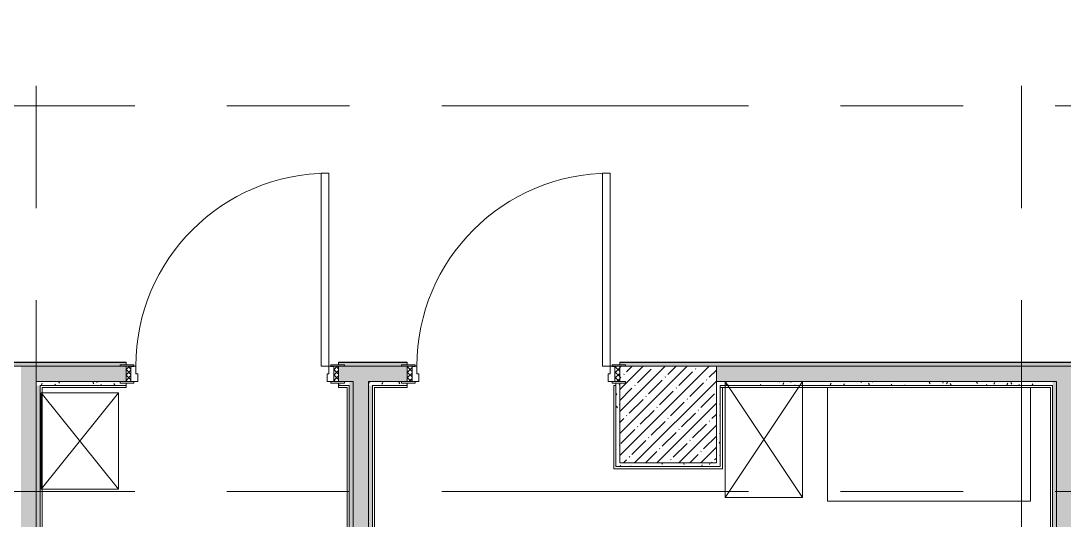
# Model space of a CAD drawing. Header units: millimetres. Extents: x 35147 to 231677, y -8553 to 29000.
# Drawn here: x 75480 to 80880, y 14852 to 17440 of the extents above; entities that cross this region are included whole.
import ezdxf

# ---------------------------------------------------------------- set-up
doc = ezdxf.new("R2010")
doc.units = ezdxf.units.MM
doc.linetypes.add('Осевая', pattern=[3175, 635, -476.25, 1587.5, -476.25])
for name, color, linetype, lineweight in [('A-DOOR', 7, 'Continuous', 9), ('A-DOOR-1', 7, 'Continuous', 13), ('A-DOOR-FRAM', 7, 'Continuous', 13), ('A-DOOR-FRAM-1', 7, 'Continuous', 9), ('A-WALL', 7, 'Continuous', 9), ('I-WALL', 7, 'Continuous', 9), ('S-COLS', 7, 'Continuous', 9), ('Оси-2', 7, 'Осевая', 9)]:
    doc.layers.add(name, color=color, linetype=linetype, lineweight=lineweight)
for name, color, linetype, lineweight, true_color in [('A-WALL-1', 7, 'Continuous', 9, 0x3c3c3c), ('A-WALL-FNSH-1', 7, 'Continuous', 9, 0x3c3c3c), ('I-FURN-1', 7, 'Continuous', 9, 0xf0f0f0)]:
    doc.layers.add(name, color=color, linetype=linetype, lineweight=lineweight, true_color=true_color)
pattern_1 = [(135, (0, 0), (-75.43415, -75.43415), [106.68, -17.78, 3.556, -17.78]), (135, (0, 75.39), (-75.43415, -75.43415), []), (50, (0, 0), (127.52922, -11.15758), [13.335, -146.685]), (355, (0, 0), (-24.66966, 133.74002), [10.668, -117.348]), (100.451, (10.63, -0.93), (102.85973, 122.58178), [11.333, -124.663]), (46.184, (0, 35.56), (189.75516, -29.43036), [20.002, -220.027]), (96.636, (15.81, 33.1), (166.1822, 173.1996), [17, -186.995]), (351.184, (0, 35.56), (166.18393, 173.19757), [16.002, -176.022]), (21, (17.78, 26.67), (106.13027, -71.58603), [13.335, -146.685]), (326, (17.78, 26.67), (43.26188, 128.93175), [10.668, -117.348]), (71.451, (26.62, 20.7), (149.39198, 57.34505), [11.333, -124.663]), (37.5, (0, 0), (2.162228, 59.188357), [3.353, -112.573, 3.353, -115.773, -117.792]), (37.5, (0, 0), (2.162228, 59.188357), [-235.052, 3.353, -114.44]), (7.5, (0, 0), (46.773857, 70.126152), [3.353, -64.567, 3.353, -109.906, -44.894]), (7.5, (0, 0), (46.773857, 70.126152), [-181.178, 3.353, -41.542]), (327.5, (-39.65, 0), (94.91367, -4.010093), [3.353, -41.097, 3.353, -135.331, -184.023]), (327.5, (-39.65, 0), (94.91367, -4.010093), [-183.134, 3.353, -180.67]), (317.5, (-57.43, 0), (103.69057, 17.79882), [3.353, -54.432, 3.353, -88.748, -130.683]), (317.5, (-57.43, 0), (103.69057, 17.79882), [-149.885, 3.353, -127.33])]
pattern_2 = [(135, (1751.41, 104.685), (-14.14214, -14.14214), []), (225, (1751.41, 104.685), (14.14214, -14.14214), [])]
pattern_3 = [(45, (-371.384, 104.685), (-14.1421, 14.1421), []), (135, (-371.384, 104.685), (-14.1421, -14.1421), [])]
pattern_4 = [(0, (0, 0), (121.92, 30.48), [10.058, -81.382, 10.058, -81.382, -487.68]), (0, (0, 0), (121.92, 30.48), [-182.88, 10.058, -172.822, 10.058, -81.382, -213.36]), (0, (0, 0), (121.92, 30.48), [-457.2, 10.058, -50.902, 10.058, -142.342]), (120, (45.72, 15.24), (-87.356454, 90.345817), [10.058, -81.382, 10.058, -81.382, -487.68]), (120, (45.72, 15.24), (-87.356454, 90.345817), [-182.88, 10.058, -172.822, 10.058, -81.382, -213.36]), (120, (45.72, 15.24), (-87.356454, 90.345817), [-457.2, 10.058, -50.902, 10.058, -142.342]), (240, (60.96, 76.2), (-34.563546, -120.825817), [10.058, -81.382, 10.058, -81.382, -487.68]), (240, (60.96, 76.2), (-34.563546, -120.825817), [-182.88, 10.058, -172.822, 10.058, -81.382, -213.36]), (240, (60.96, 76.2), (-34.563546, -120.825817), [-457.2, 10.058, -50.902, 10.058, -142.342])]

# ---------------------------------------------------------------- blocks, each defined once
blk = doc.blocks.new('BSC_Колонна _Прямоугольная - 500х500-V34-План размещения напольных электротехнических лючков и розеток 2 этажа в осях 12-23')
at = {"layer": 'S-COLS'}
h = blk.add_hatch(dxfattribs=at)
h.set_pattern_fill('FP_46', color=256, style=0, pattern_type=2)
h.set_pattern_definition([(45, (-78830, -15400), (-57.02463, 57.02463), []), (45, (-78772.975, -15400), (-57.02463, 57.02463), [100.806, -20.161, 3.353, -16.808])])
h.paths.add_polyline_path([(-250, -250), (250, -250), (250, 250), (-250, 250), (-250, 170), (-220, 170), (-220, 162), (-250, 162), (-250, -9.4)])
for p, q in [((250, 250), (-220, 250)), ((250, -250), (250, 250)), ((-250, 162), (-250, -250)), ((-250, -250), (250, -250))]:
    blk.add_line(p, q, dxfattribs=at)
blk = doc.blocks.new('110_Дверь_СКБ_1Ст_Внутренняя1 - Д-4 _л_ 1100x2100h_су мгн-32399984-План размещения напольных электротехнических лючков и розеток 2 этажа в осях 12-23')
at = {"layer": 'A-DOOR'}
h = blk.add_hatch(dxfattribs=at)
h.set_pattern_fill('FP_38', color=256, style=0, pattern_type=2)
h.set_pattern_definition(pattern_2)
h.paths.add_polyline_path([(562.5, -40), (562.5, 40), (537.5, 40), (537.5, -40)])
at = {"layer": 'A-DOOR-FRAM-1'}
h = blk.add_hatch(dxfattribs=at)
h.set_pattern_fill('FP_39', color=256, style=0, pattern_type=2)
h.set_pattern_definition(pattern_3)
h.paths.add_polyline_path([(-512.5, -40), (-512.5, 40), (-537.5, 40), (-537.5, -40)])
at = {"layer": 'A-DOOR'}
blk.add_arc((512.5, 40), 1000, 90, 180, dxfattribs=at)
at = {"layer": 'A-DOOR-1'}
for p, q in [((512.5, 1040), (472.5, 1040)), ((472.5, 1040), (472.5, 40)), ((512.5, 40), (512.5, 1040)), ((472.5, 40), (512.5, 40))]:
    blk.add_line(p, q, dxfattribs=at)
at = {"layer": 'A-DOOR-FRAM'}
for p, q in [((-497.5, 48), (-567.5, 48)), ((-567.5, 48), (-567.5, 40)), ((-567.5, 40), (-497.5, 40)), ((-512.5, 40), (-537.5, 40)), ((-537.5, 40), (-537.5, -40)), ((-487.5, 40), (-512.5, 40)), ((-512.5, 40), (-512.5, -40)), ((-512.5, -40), (-512.5, 40)), ((-497.5, 40), (-512.5, 40)), ((-512.5, 40), (-512.5, 39)), ((-512.5, 39), (-497.5, 39)), ((-497.5, 40), (-497.5, 48)), ((-497.5, 39), (-497.5, 40)), ((-487.5, 0), (-487.5, 40)), ((-477.5, 0), (-487.5, 0)), ((-477.5, -40), (-477.5, 0)), ((512.5, 0), (502.5, 0)), ((502.5, 0), (502.5, -40)), ((512.5, 40), (512.5, 0)), ((537.5, 40), (512.5, 40)), ((592.5, 48), (522.5, 48)), ((522.5, 48), (522.5, 40)), ((537.5, 40), (522.5, 40)), ((522.5, 40), (522.5, 39)), ((522.5, 40), (592.5, 40)), ((522.5, 39), (537.5, 39)), ((537.5, -40), (537.5, 40)), ((562.5, 40), (537.5, 40)), ((537.5, 40), (537.5, -40)), ((537.5, 39), (537.5, 40)), ((562.5, -40), (562.5, 40)), ((592.5, 40), (592.5, 48)), ((-497.5, -40), (-567.5, -40)), ((-567.5, -40), (-567.5, -48)), ((-567.5, -48), (-497.5, -48)), ((-537.5, -40), (-512.5, -40)), ((-497.5, -39), (-512.5, -39)), ((-512.5, -39), (-512.5, -40)), ((-512.5, -40), (-477.5, -40)), ((-512.5, -40), (-497.5, -40)), ((-497.5, -40), (-497.5, -39)), ((-497.5, -48), (-497.5, -40)), ((502.5, -40), (537.5, -40)), ((537.5, -39), (522.5, -39)), ((522.5, -39), (522.5, -40)), ((522.5, -40), (537.5, -40)), ((592.5, -40), (522.5, -40)), ((522.5, -40), (522.5, -48)), ((522.5, -48), (592.5, -48)), ((537.5, -40), (537.5, -39)), ((537.5, -40), (562.5, -40)), ((592.5, -48), (592.5, -40))]:
    blk.add_line(p, q, dxfattribs=at)
blk = doc.blocks.new('110_Дверь_СКБ_1Ст_Внутренняя1 - Д-5 _л_ 1100x2100h_су мгн EIW30-32897889-План размещения напольных электротехнических лючков и розеток 2 этажа в осях 12-23')
at = {"layer": 'A-DOOR'}
h = blk.add_hatch(dxfattribs=at)
h.set_pattern_fill('FP_38', color=256, style=0, pattern_type=2)
h.set_pattern_definition(pattern_2)
h.paths.add_polyline_path([(562.5, -40), (562.5, 40), (537.5, 40), (537.5, -40)])
at = {"layer": 'A-DOOR-FRAM-1'}
h = blk.add_hatch(dxfattribs=at)
h.set_pattern_fill('FP_39', color=256, style=0, pattern_type=2)
h.set_pattern_definition(pattern_3)
h.paths.add_polyline_path([(-512.5, -40), (-512.5, 40), (-537.5, 40), (-537.5, -40)])
at = {"layer": 'A-DOOR'}
blk.add_arc((512.5, 40), 1000, 90, 180, dxfattribs=at)
at = {"layer": 'A-DOOR-1'}
for p, q in [((512.5, 1040), (472.5, 1040)), ((472.5, 1040), (472.5, 40)), ((512.5, 40), (512.5, 1040)), ((472.5, 40), (512.5, 40))]:
    blk.add_line(p, q, dxfattribs=at)
at = {"layer": 'A-DOOR-FRAM'}
for p, q in [((-497.5, 48), (-567.5, 48)), ((-567.5, 48), (-567.5, 40)), ((-567.5, 40), (-497.5, 40)), ((-512.5, 40), (-537.5, 40)), ((-537.5, 40), (-537.5, -40)), ((-487.5, 40), (-512.5, 40)), ((-512.5, 40), (-512.5, -40)), ((-512.5, -40), (-512.5, 40)), ((-497.5, 40), (-512.5, 40)), ((-512.5, 40), (-512.5, 39)), ((-512.5, 39), (-497.5, 39)), ((-497.5, 40), (-497.5, 48)), ((-497.5, 39), (-497.5, 40)), ((-487.5, 0), (-487.5, 40)), ((-477.5, 0), (-487.5, 0)), ((-477.5, -40), (-477.5, 0)), ((512.5, 0), (502.5, 0)), ((502.5, 0), (502.5, -40)), ((512.5, 40), (512.5, 0)), ((537.5, 40), (512.5, 40)), ((592.5, 48), (522.5, 48)), ((522.5, 48), (522.5, 40)), ((537.5, 40), (522.5, 40)), ((522.5, 40), (522.5, 39)), ((522.5, 40), (592.5, 40)), ((522.5, 39), (537.5, 39)), ((537.5, -40), (537.5, 40)), ((562.5, 40), (537.5, 40)), ((537.5, 40), (537.5, -40)), ((537.5, 39), (537.5, 40)), ((562.5, -40), (562.5, 40)), ((592.5, 40), (592.5, 48)), ((-497.5, -40), (-567.5, -40)), ((-567.5, -40), (-567.5, -48)), ((-567.5, -48), (-497.5, -48)), ((-537.5, -40), (-512.5, -40)), ((-497.5, -39), (-512.5, -39)), ((-512.5, -39), (-512.5, -40)), ((-512.5, -40), (-477.5, -40)), ((-512.5, -40), (-497.5, -40)), ((-497.5, -40), (-497.5, -39)), ((-497.5, -48), (-497.5, -40)), ((502.5, -40), (537.5, -40)), ((537.5, -39), (522.5, -39)), ((522.5, -39), (522.5, -40)), ((522.5, -40), (537.5, -40)), ((592.5, -40), (522.5, -40)), ((522.5, -40), (522.5, -48)), ((522.5, -48), (592.5, -48)), ((537.5, -40), (537.5, -39)), ((537.5, -40), (562.5, -40)), ((592.5, -48), (592.5, -40))]:
    blk.add_line(p, q, dxfattribs=at)
blk = doc.blocks.new('Шкаф параметрический - 1_149-26338882-План размещения напольных электротехнических лючков и розеток 2 этажа в осях 12-23')
at = {"layer": 'I-FURN-1'}
for p, q in [((0, 0), (400, -600)), ((0, -600), (400, 0)), ((400, 0), (0, 0)), ((0, 0), (0, -600)), ((400, -600), (400, 0)), ((0, -600), (0, -31)), ((400, -31), (400, -600)), ((0, -600), (400, -600)), ((400, -600), (0, -600))]:
    blk.add_line(p, q, dxfattribs=at)
blk = doc.blocks.new('Шкаф параметрический - 1_165-26339169-План размещения напольных электротехнических лючков и розеток 2 этажа в осях 12-23')
at = {"layer": 'I-FURN-1'}
for p, q in [((0, 0), (400, -500)), ((0, -500), (400, 0)), ((400, 0), (0, 0)), ((0, 0), (0, -500)), ((6.3, 0), (400, 0)), ((400, -500), (400, 0)), ((400, 0), (400, -500)), ((0, -500), (400, -500)), ((400, -500), (6.3, -500))]:
    blk.add_line(p, q, dxfattribs=at)

msp = doc.modelspace()

# ---------------------------------------------------------------- hatches: boundary and pattern name
at = {"layer": 'I-WALL'}
h = msp.add_hatch(dxfattribs=at)
h.set_pattern_fill('FP_58', color=256, style=0, pattern_type=2)
h.set_pattern_definition(pattern_4)
h.paths.add_polyline_path([(83000, 15650), (83000, 15670), (82580, 15670), (82580, 15658), (82610, 15658), (82610, 15650)])
h.paths.add_polyline_path([(81450, 15650), (81450, 15658), (81480, 15658), (81480, 15670), (78580, 15670), (78580, 15658), (78610, 15658), (78610, 15650), (80492.3, 15650)])
h.paths.add_polyline_path([(77450, 15650), (77450, 15658), (77480, 15658), (77480, 15670), (77124.8, 15670), (77124.8, 15658), (77154.8, 15658), (77154.8, 15650)])
h.paths.add_polyline_path([(75560, 15650), (75994.8, 15650), (75994.8, 15658), (76024.8, 15658), (76024.8, 15670), (73540, 15670), (73540, 15650), (74040, 15650)])
h = msp.add_hatch(dxfattribs=at)
h.set_pattern_fill('FP_27', color=256, style=0, pattern_type=2)
h.set_pattern_definition(pattern_1)
h.paths.add_polyline_path([(75560, 11550), (75560, 15650), (75480, 15650), (75480, 11550)])
h = msp.add_hatch(dxfattribs=at)
h.set_pattern_fill('FP_27', color=256, style=0, pattern_type=2)
h.set_pattern_definition(pattern_1)
h.paths.add_polyline_path([(84180, 15570), (84200, 15570), (84200, 15650), (82580, 15650), (82580, 15570), (83403.8, 15570)])
h.paths.add_polyline_path([(81450, 15570), (81480, 15570), (81480, 15650), (79080, 15650), (79080, 15570), (80919.8, 15570)])
h.paths.add_polyline_path([(77124.8, 15570), (77480, 15570), (77480, 15650), (77124.8, 15650)])
h.paths.add_polyline_path([(75994.8, 15570), (76024.8, 15570), (76024.8, 15650), (75560, 15650), (75560, 15570)])
h = msp.add_hatch(dxfattribs=at)
h.set_pattern_fill('FP_58', color=256, style=0, pattern_type=2)
h.set_pattern_definition(pattern_4)
h.paths.add_polyline_path([(77154.8, 15550), (77179.8, 15550), (77179.8, 15570), (77154.8, 15570), (77154.8, 15562), (77124.8, 15562), (77124.8, 15550)])
h.paths.add_polyline_path([(76024.8, 15550), (76024.8, 15562), (75994.8, 15562), (75994.8, 15570), (75560, 15570), (75560, 15550), (75994.8, 15550)])
h = msp.add_hatch(dxfattribs=at)
h.set_pattern_fill('FP_58', color=256, style=0, pattern_type=2)
h.set_pattern_definition(pattern_4)
h.paths.add_polyline_path([(77199.8, 12280), (77199.8, 15570), (77179.8, 15570), (77179.8, 12280)])
h = msp.add_hatch(dxfattribs=at)
h.set_pattern_fill('FP_27', color=256, style=0, pattern_type=2)
h.set_pattern_definition(pattern_1)
h.paths.add_polyline_path([(77279.8, 11550), (77279.8, 15570), (77199.8, 15570), (77199.8, 11550)])
h = msp.add_hatch(dxfattribs=at)
h.set_pattern_fill('FP_58', color=256, style=0, pattern_type=2)
h.set_pattern_definition(pattern_4)
h.paths.add_polyline_path([(77450, 15550), (77480, 15550), (77480, 15562), (77450, 15562), (77450, 15570), (77279.8, 15570), (77279.8, 15550), (77310.8, 15550)])
h = msp.add_hatch(dxfattribs=at)
h.set_pattern_fill('FP_58', color=256, style=0, pattern_type=2)
h.set_pattern_definition(pattern_4)
h.paths.add_polyline_path([(78560, 15150), (78580, 15150), (78580, 15562), (78560, 15562), (78560, 15390.6)])
h = msp.add_hatch(dxfattribs=at)
h.set_pattern_fill('FP_58', color=256, style=0, pattern_type=2)
h.set_pattern_definition(pattern_4)
h.paths.add_polyline_path([(80808.8, 15550), (80819.8, 15550), (80819.8, 15570), (79080, 15570), (79080, 15550), (80492.3, 15550)])
h = msp.add_hatch(dxfattribs=at)
h.set_pattern_fill('FP_58', color=256, style=0, pattern_type=2)
h.set_pattern_definition(pattern_4)
h.paths.add_polyline_path([(80819.8, 12300), (80839.8, 12300), (80839.8, 15570), (80819.8, 15570), (80819.8, 12311)])
h = msp.add_hatch(dxfattribs=at)
h.set_pattern_fill('FP_27', color=256, style=0, pattern_type=2)
h.set_pattern_definition(pattern_1)
h.paths.add_polyline_path([(80839.8, 12280), (80919.8, 12280), (80919.8, 15570), (80839.8, 15570), (80839.8, 12300)])
h = msp.add_hatch(dxfattribs=at)
h.set_pattern_fill('FP_58', color=256, style=0, pattern_type=2)
h.set_pattern_definition(pattern_4)
h.paths.add_polyline_path([(75560, 12280), (75580, 12280), (75580, 15550), (75560, 15550), (75560, 12495.3)])
h = msp.add_hatch(dxfattribs=at)
h.set_pattern_fill('FP_58', color=256, style=0, pattern_type=2)
h.set_pattern_definition(pattern_4)
h.paths.add_polyline_path([(77299.8, 12280), (77299.8, 15550), (77279.8, 15550), (77279.8, 12280)])
h = msp.add_hatch(dxfattribs=at)
h.set_pattern_fill('FP_58', color=256, style=0, pattern_type=2)
h.set_pattern_definition(pattern_4)
h.paths.add_polyline_path([(79100, 15130), (79100, 15550), (79080, 15550), (79080, 15130)])
h = msp.add_hatch(dxfattribs=at)
h.set_pattern_fill('FP_58', color=256, style=0, pattern_type=2)
h.set_pattern_definition(pattern_4)
h.paths.add_polyline_path([(79080, 15130), (79080, 15150), (78560, 15150), (78560, 15130), (79036.6, 15130)])

# ---------------------------------------------------------------- linework, layer by layer
at = {"layer": 'A-WALL'}
for p, q in [((77450, 15650), (77154.8, 15650)), ((81450, 15650), (79080, 15650)), ((75560, 15570), (75994.8, 15570)), ((75560, 15570), (75560, 12280)), ((77199.8, 15570), (77154.8, 15570)), ((77199.8, 15570), (77199.8, 12280)), ((77279.8, 15570), (77450, 15570)), ((77279.8, 15570), (77279.8, 12280)), ((80839.8, 15570), (79080, 15570)), ((80839.8, 12280), (80839.8, 15570)), ((75580, 15550), (76024.8, 15550)), ((80819.8, 15550), (79100, 15550))]:
    msp.add_line(p, q, dxfattribs=at)
at = {"layer": 'A-WALL-1'}
for p, q in [((76024.8, 15670), (73520, 15670)), ((76024.8, 15658), (76024.8, 15670)), ((77480, 15670), (77124.8, 15670)), ((77124.8, 15670), (77124.8, 15658)), ((77480, 15658), (77480, 15670)), ((81480, 15670), (78580, 15670)), ((78580, 15670), (78580, 15658)), ((75994.8, 15650), (74040, 15650)), ((76024.8, 15550), (76024.8, 15562)), ((77124.8, 15562), (77124.8, 15550)), ((77480, 15550), (77480, 15562)), ((78560, 15562), (78560, 15550)), ((75580, 15539), (75580, 15550)), ((77124.8, 15550), (77179.8, 15550)), ((77179.8, 15550), (77179.8, 12300)), ((77299.8, 15550), (77310.8, 15550)), ((77299.8, 12280), (77299.8, 15550)), ((79100, 15539), (79100, 15550)), ((78560, 15130), (79100, 15130))]:
    msp.add_line(p, q, dxfattribs=at)
at = {"layer": 'A-WALL-FNSH-1'}
for p, q in [((76024.8, 15671), (73519, 15671)), ((76024.8, 15670), (76024.8, 15671)), ((77480, 15671), (77124.8, 15671)), ((77124.8, 15671), (77124.8, 15670)), ((77480, 15670), (77480, 15671)), ((81480, 15671), (78580, 15671)), ((78580, 15671), (78580, 15670)), ((75580, 15539), (75580, 12300)), ((75591, 15539), (76024.8, 15539)), ((75591, 12311), (75591, 15539)), ((76024.8, 15539), (76024.8, 15550)), ((77124.8, 15550), (77124.8, 15539)), ((77124.8, 15539), (77168.8, 15539)), ((77168.8, 15539), (77168.8, 12311)), ((77480, 15550), (77310.8, 15550)), ((77310.8, 12311), (77310.8, 15539)), ((77310.8, 15539), (77480, 15539)), ((77480, 15539), (77480, 15550)), ((78560, 15550), (78549, 15550)), ((78549, 15550), (78549, 15119)), ((78560, 15130), (78560, 15550)), ((79100, 15539), (79100, 15130)), ((80808.8, 15539), (79100, 15539)), ((79111, 15119), (79111, 15539)), ((80808.8, 15539), (80808.8, 12311)), ((80819.8, 12311), (80819.8, 15550)), ((78549, 15119), (79111, 15119))]:
    msp.add_line(p, q, dxfattribs=at)
at = {"layer": 'I-FURN-1'}
for p, q in [((79655, 15539), (79655, 14950)), ((79655, 14950), (79655, 15539)), ((80705, 14950), (80705, 15539)), ((80705, 15539), (80705, 14950)), ((79655, 14950), (80705, 14950)), ((80705, 14950), (79655, 14950))]:
    msp.add_line(p, q, dxfattribs=at)
at = {"layer": 'Оси-2'}
for p, q in [((75560, 593.7), (75560, 25078.1)), ((80660, 593.7), (80660, 24890.1)), ((38446.8, 17000), (82200, 17000)), ((38446.8, 15000), (81600, 15000))]:
    msp.add_line(p, q, dxfattribs=at)

# ---------------------------------------------------------------- block references
at = {"layer": 'A-DOOR'}
for name, p in [('110_Дверь_СКБ_1Ст_Внутренняя1 - Д-5 _л_ 1100x2100h_су мгн EIW30-32897889-План размещения напольных электротехнических лючков и розеток 2 этажа в осях 12-23', (76562.3, 15610)), ('110_Дверь_СКБ_1Ст_Внутренняя1 - Д-4 _л_ 1100x2100h_су мгн-32399984-План размещения напольных электротехнических лючков и розеток 2 этажа в осях 12-23', (78017.5, 15610))]:
    msp.add_blockref(name, p, dxfattribs=at)
at = {"layer": 'I-FURN-1'}
for name, p in [('Шкаф параметрический - 1_149-26338882-План размещения напольных электротехнических лючков и розеток 2 этажа в осях 12-23', (79126, 15570)), ('Шкаф параметрический - 1_165-26339169-План размещения напольных электротехнических лючков и розеток 2 этажа в осях 12-23', (75584.7, 15512.1))]:
    msp.add_blockref(name, p, dxfattribs=at)
at = {"layer": 'S-COLS'}
msp.add_blockref('BSC_Колонна _Прямоугольная - 500х500-V34-План размещения напольных электротехнических лючков и розеток 2 этажа в осях 12-23', (78830, 15400), dxfattribs=at)

doc.saveas('drawing.dxf')
